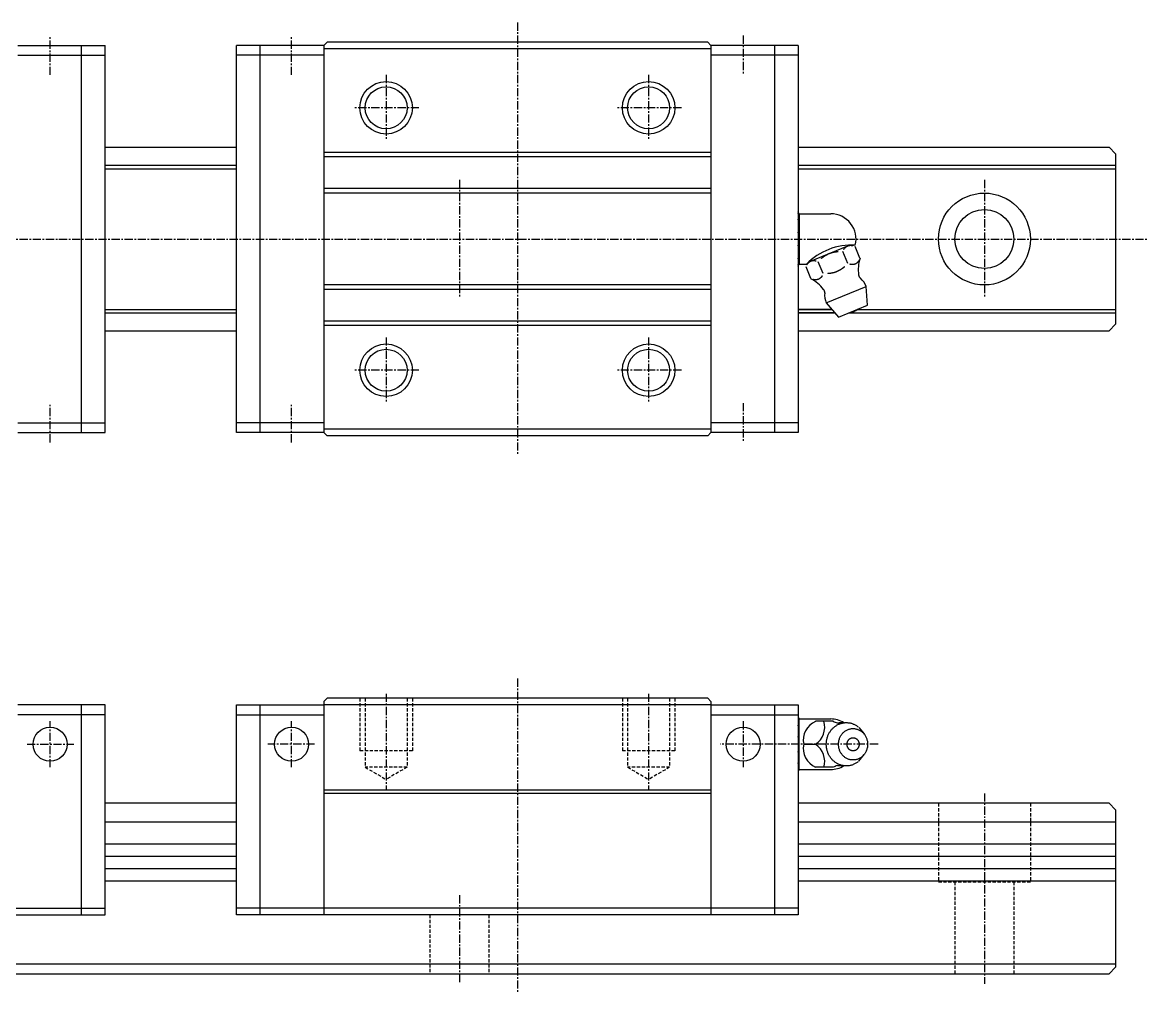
# Model space of a CAD drawing. Extents: x 10 to 396, y 10 to 185.
# Drawn here: x 224.7 to 396.3, y 37.1 to 185.1 of the extents above; entities that cross this region are included whole.
import ezdxf

# ---------------------------------------------------------------- set-up
doc = ezdxf.new("R2010")
doc.units = 0
doc.linetypes.add('CENTER', pattern=[2, 1.25, -0.25, 0.25, -0.25])
doc.linetypes.add('DASHED', pattern=[0.75, 0.5, -0.25])
doc.layers.get('0').update_dxf_attribs({"linetype": 'CONTINUOUS'})
doc.layers.add('CENTER', color=1, linetype='CENTER')

msp = doc.modelspace()

# ---------------------------------------------------------------- linework, layer by layer
at = {"color": 7, "linetype": 'CONTINUOUS'}
for p, q in [((271.09, 182.09), (270.59, 181.59)), ((329.09, 182.09), (271.09, 182.09)), ((329.09, 182.09), (329.59, 181.59)), ((223.99, 181.59), (237.29, 181.59)), ((233.69, 122.59), (233.69, 181.59)), ((237.29, 122.59), (237.29, 181.59)), ((257.29, 122.59), (257.29, 181.59)), ((270.59, 181.59), (257.29, 181.59)), ((260.89, 122.59), (260.89, 181.59)), ((270.59, 181.59), (270.59, 122.59)), ((329.59, 181.09), (270.59, 181.09)), ((329.59, 181.59), (329.59, 122.59)), ((342.89, 181.59), (329.59, 181.59)), ((339.29, 181.59), (339.29, 122.59)), ((342.89, 181.59), (342.89, 122.59)), ((223.99, 180.09), (237.29, 180.09)), ((270.59, 180.09), (257.29, 180.09)), ((342.89, 180.09), (329.59, 180.09)), ((237.29, 166.09), (257.29, 166.09)), ((329.59, 165.29), (270.59, 165.29)), ((342.89, 166.09), (390.25, 166.09)), ((391.25, 165.09), (390.25, 166.09)), ((391.25, 165.09), (391.25, 139.09)), ((237.29, 163.35), (257.29, 163.35)), ((329.59, 164.59), (270.59, 164.59)), ((342.89, 163.35), (391.25, 163.35)), ((237.29, 162.8), (257.29, 162.8)), ((342.89, 162.8), (391.25, 162.8)), ((329.59, 159.79), (270.59, 159.79)), ((329.59, 159.09), (270.59, 159.09)), ((343.05, 155.94), (342.89, 156.21)), ((343.05, 155.94), (343.05, 148.24)), ((343.05, 155.94), (347.84, 155.94)), ((344.52, 148.6), (350.69, 151.16)), ((350.42, 148.37), (349.68, 150.17)), ((352.29, 149.15), (351.55, 150.94)), ((342.89, 147.96), (343.05, 148.24)), ((343.05, 148.24), (344.15, 148.24)), ((344.81, 146.05), (344.07, 147.84)), ((346.68, 146.82), (345.94, 148.62)), ((329.59, 145.09), (270.59, 145.09)), ((329.59, 144.39), (270.59, 144.39)), ((347.16, 142.34), (353.26, 144.86)), ((353.46, 142.02), (353.26, 144.86)), ((237.29, 141.37), (257.29, 141.37)), ((237.29, 140.82), (257.29, 140.82)), ((347.99, 141.37), (342.89, 141.37)), ((342.89, 141.37), (347.99, 141.37)), ((348.47, 140.82), (342.89, 140.82)), ((342.89, 140.82), (348.47, 140.82)), ((347.16, 142.34), (349.02, 140.19)), ((349.02, 140.19), (353.46, 142.02)), ((350.56, 140.82), (391.25, 140.82)), ((351.89, 141.37), (391.25, 141.37)), ((329.59, 139.59), (270.59, 139.59)), ((391.25, 139.09), (390.25, 138.09)), ((237.29, 138.09), (257.29, 138.09)), ((329.59, 138.89), (270.59, 138.89)), ((342.89, 138.09), (390.25, 138.09)), ((223.99, 124.09), (237.29, 124.09)), ((270.59, 124.09), (257.29, 124.09)), ((342.89, 124.09), (329.59, 124.09)), ((223.99, 122.59), (237.29, 122.59)), ((270.59, 122.59), (257.29, 122.59)), ((329.59, 123.09), (270.59, 123.09)), ((270.59, 122.59), (271.09, 122.09)), ((329.09, 122.09), (271.09, 122.09)), ((329.59, 122.59), (329.09, 122.09)), ((342.89, 122.59), (329.59, 122.59)), ((237.29, 81.09), (223.99, 81.09)), ((233.69, 49.09), (233.69, 81.09)), ((237.29, 49.09), (237.29, 81.09)), ((257.29, 49.09), (257.29, 81.09)), ((257.29, 81.09), (270.59, 81.09)), ((260.89, 49.09), (260.89, 81.09)), ((271.09, 82.09), (270.59, 81.59)), ((270.59, 81.59), (270.59, 49.09)), ((329.59, 81.09), (270.59, 81.09)), ((329.09, 82.09), (271.09, 82.09)), ((329.09, 82.09), (329.59, 81.59)), ((329.59, 81.59), (329.59, 49.09)), ((329.59, 81.09), (342.89, 81.09)), ((339.29, 81.09), (339.29, 49.09)), ((342.89, 81.09), (342.89, 49.09)), ((237.29, 79.59), (223.99, 79.59)), ((257.29, 79.59), (270.59, 79.59)), ((329.59, 79.59), (342.89, 79.59)), ((342.89, 79.09), (342.96, 79.09)), ((343.05, 78.94), (342.96, 79.09)), ((343.05, 71.24), (343.05, 78.94)), ((343.05, 78.94), (347.84, 78.94)), ((348.19, 78.59), (345.51, 78.59)), ((352.11, 77.66), (352.92, 76.66)), ((343.72, 75.09), (345.52, 75.09)), ((352.11, 72.51), (352.92, 73.51)), ((342.89, 71.09), (342.96, 71.09)), ((342.96, 71.09), (343.05, 71.24)), ((343.05, 71.24), (347.84, 71.24)), ((348.19, 71.58), (345.51, 71.58)), ((329.59, 68.09), (270.59, 68.09)), ((329.59, 67.59), (270.59, 67.59)), ((257.29, 66.1), (237.29, 66.1)), ((390.25, 66.1), (342.89, 66.1)), ((390.25, 66.1), (391.25, 65.1)), ((391.25, 65.1), (391.25, 41.1)), ((237.29, 63.29), (257.29, 63.29)), ((342.89, 63.29), (391.25, 63.29)), ((237.29, 59.92), (257.29, 59.92)), ((342.89, 59.92), (391.25, 59.92)), ((237.29, 58.05), (257.29, 58.05)), ((342.89, 58.05), (391.25, 58.05)), ((237.29, 56.15), (257.29, 56.15)), ((342.89, 56.15), (391.25, 56.15)), ((237.29, 54.29), (257.29, 54.29)), ((342.89, 54.29), (391.25, 54.29)), ((151.69, 50.09), (237.29, 50.09)), ((342.89, 50.09), (257.29, 50.09)), ((151.69, 49.09), (237.29, 49.09)), ((342.89, 49.09), (257.29, 49.09)), ((111.25, 41.6), (391.25, 41.6)), ((112.25, 40.1), (390.25, 40.1)), ((390.25, 40.1), (391.25, 41.1))]:
    msp.add_line(p, q, dxfattribs=at)
at = {"color": 3, "linetype": 'DASHED'}
for p, q in [((276.09, 82.09), (276.09, 74.09)), ((276.89, 82.09), (276.89, 71.59)), ((283.29, 82.09), (283.29, 71.59)), ((284.09, 82.09), (284.09, 74.09)), ((316.09, 82.09), (316.09, 74.09)), ((316.89, 82.09), (316.89, 71.59)), ((323.29, 82.09), (323.29, 71.59)), ((324.09, 82.09), (324.09, 74.09)), ((284.09, 74.09), (276.09, 74.09)), ((324.09, 74.09), (316.09, 74.09)), ((283.29, 71.59), (276.89, 71.59)), ((276.89, 71.59), (280.09, 69.74)), ((283.29, 71.59), (280.09, 69.74)), ((323.29, 71.59), (316.89, 71.59)), ((316.89, 71.59), (320.09, 69.74)), ((323.29, 71.59), (320.09, 69.74)), ((364.25, 66.1), (364.25, 54.1)), ((378.25, 66.1), (378.25, 54.1)), ((364.25, 54.1), (378.25, 54.1)), ((366.75, 54.1), (366.75, 40.1)), ((375.75, 54.1), (375.75, 40.1)), ((286.75, 49.09), (286.75, 40.1)), ((295.75, 49.09), (295.75, 40.1))]:
    msp.add_line(p, q, dxfattribs=at)
at = {"color": 7, "linetype": 'CONTINUOUS'}
for points in [[(349.82, 150.49, 0), (349.82, 150.5, 0), (349.83, 150.51, 0), (349.84, 150.53, 0), (349.84, 150.54, 0), (349.85, 150.55, 0), (349.86, 150.56, 0), (349.87, 150.57, 0), (349.87, 150.59, 0), (349.88, 150.6, 0), (349.89, 150.61, 0), (349.9, 150.62, 0), (349.9, 150.63, 0), (349.91, 150.64, 0), (349.92, 150.65, 0), (349.93, 150.66, 0), (349.94, 150.67, 0), (349.94, 150.68, 0), (349.95, 150.69, 0), (349.96, 150.7, 0), (349.97, 150.72, 0), (349.98, 150.72, 0), (349.99, 150.73, 0), (350, 150.74, 0), (350, 150.75, 0), (350.01, 150.76, 0), (350.02, 150.77, 0), (350.03, 150.78, 0), (350.04, 150.79, 0), (350.05, 150.8, 0), (350.06, 150.81, 0), (350.07, 150.82, 0), (350.08, 150.83, 0), (350.09, 150.84, 0), (350.1, 150.84, 0), (350.11, 150.85, 0), (350.12, 150.86, 0), (350.13, 150.87, 0), (350.13, 150.88, 0), (350.14, 150.89, 0), (350.15, 150.89, 0), (350.16, 150.9, 0), (350.17, 150.91, 0), (350.18, 150.92, 0), (350.2, 150.92, 0), (350.21, 150.93, 0), (350.22, 150.94, 0), (350.23, 150.94, 0), (350.24, 150.95, 0), (350.25, 150.96, 0), (350.26, 150.97, 0), (350.27, 150.97, 0), (350.28, 150.98, 0), (350.29, 150.98, 0), (350.3, 150.99, 0), (350.31, 151, 0), (350.32, 151, 0), (350.33, 151.01, 0), (350.34, 151.01, 0), (350.36, 151.02, 0), (350.37, 151.02, 0), (350.38, 151.03, 0), (350.39, 151.03, 0), (350.4, 151.04, 0), (350.41, 151.04, 0), (350.42, 151.05, 0), (350.44, 151.05, 0), (350.45, 151.06, 0), (350.46, 151.06, 0), (350.47, 151.07, 0), (350.48, 151.07, 0), (350.49, 151.07, 0), (350.51, 151.08, 0), (350.52, 151.08, 0), (350.53, 151.09, 0), (350.54, 151.09, 0), (350.55, 151.09, 0), (350.57, 151.09, 0), (350.58, 151.1, 0), (350.59, 151.1, 0), (350.6, 151.1, 0), (350.61, 151.1, 0), (350.63, 151.11, 0), (350.64, 151.11, 0), (350.65, 151.11, 0), (350.66, 151.11, 0), (350.68, 151.12, 0), (350.69, 151.12, 0), (350.7, 151.12, 0), (350.71, 151.12, 0), (350.73, 151.12, 0), (350.74, 151.12, 0), (350.75, 151.12, 0), (350.76, 151.13, 0), (350.78, 151.13, 0), (350.79, 151.13, 0), (350.8, 151.13, 0), (350.81, 151.13, 0), (350.83, 151.13, 0), (350.84, 151.13, 0), (350.85, 151.13, 0), (350.87, 151.13, 0), (350.88, 151.13, 0), (350.89, 151.13, 0), (350.91, 151.13, 0), (350.92, 151.13, 0), (350.93, 151.13, 0), (350.94, 151.12, 0), (350.96, 151.12, 0), (350.97, 151.12, 0), (350.98, 151.12, 0), (351, 151.12, 0), (351.01, 151.12, 0), (351.02, 151.12, 0), (351.04, 151.11, 0), (351.05, 151.11, 0), (351.06, 151.11, 0), (351.08, 151.11, 0), (351.09, 151.1, 0), (351.1, 151.1, 0), (351.12, 151.1, 0), (351.13, 151.1, 0), (351.14, 151.09, 0), (351.16, 151.09, 0), (351.17, 151.09, 0), (351.18, 151.09, 0), (351.2, 151.08, 0), (351.21, 151.08, 0), (351.22, 151.07, 0)], [(346.41, 149.12, 0), (346.43, 149.13, 0), (346.45, 149.15, 0), (346.46, 149.16, 0), (346.48, 149.18, 0), (346.5, 149.19, 0), (346.51, 149.21, 0), (346.53, 149.22, 0), (346.55, 149.24, 0), (346.57, 149.25, 0), (346.58, 149.27, 0), (346.6, 149.28, 0), (346.62, 149.3, 0), (346.64, 149.31, 0), (346.65, 149.32, 0), (346.67, 149.34, 0), (346.69, 149.35, 0), (346.71, 149.37, 0), (346.72, 149.38, 0), (346.74, 149.39, 0), (346.76, 149.41, 0), (346.78, 149.42, 0), (346.8, 149.43, 0), (346.81, 149.44, 0), (346.83, 149.46, 0), (346.85, 149.47, 0), (346.87, 149.48, 0), (346.89, 149.49, 0), (346.91, 149.51, 0), (346.92, 149.52, 0), (346.94, 149.53, 0), (346.96, 149.54, 0), (346.98, 149.56, 0), (347, 149.57, 0), (347.02, 149.58, 0), (347.04, 149.59, 0), (347.06, 149.6, 0), (347.07, 149.61, 0), (347.09, 149.62, 0), (347.11, 149.64, 0), (347.13, 149.65, 0), (347.15, 149.66, 0), (347.17, 149.67, 0), (347.19, 149.68, 0), (347.21, 149.69, 0), (347.23, 149.7, 0), (347.25, 149.71, 0), (347.27, 149.72, 0), (347.29, 149.73, 0), (347.31, 149.74, 0), (347.33, 149.75, 0), (347.35, 149.76, 0), (347.37, 149.77, 0), (347.39, 149.78, 0), (347.4, 149.79, 0), (347.42, 149.8, 0), (347.44, 149.81, 0), (347.46, 149.82, 0), (347.48, 149.83, 0), (347.5, 149.84, 0), (347.52, 149.85, 0), (347.55, 149.86, 0), (347.57, 149.86, 0), (347.59, 149.87, 0), (347.61, 149.88, 0), (347.63, 149.89, 0), (347.65, 149.9, 0), (347.67, 149.91, 0), (347.69, 149.91, 0), (347.71, 149.92, 0), (347.73, 149.93, 0), (347.75, 149.94, 0), (347.77, 149.94, 0), (347.79, 149.95, 0), (347.81, 149.96, 0), (347.83, 149.97, 0), (347.85, 149.97, 0), (347.87, 149.98, 0), (347.89, 149.99, 0), (347.92, 150, 0), (347.94, 150, 0), (347.96, 150.01, 0), (347.98, 150.01, 0), (348, 150.02, 0), (348.02, 150.03, 0), (348.04, 150.03, 0), (348.06, 150.04, 0), (348.08, 150.04, 0), (348.11, 150.05, 0), (348.13, 150.06, 0), (348.15, 150.06, 0), (348.17, 150.07, 0), (348.19, 150.07, 0), (348.21, 150.08, 0), (348.24, 150.08, 0), (348.26, 150.09, 0), (348.28, 150.09, 0), (348.3, 150.1, 0), (348.32, 150.1, 0), (348.34, 150.11, 0), (348.37, 150.11, 0), (348.39, 150.12, 0), (348.41, 150.12, 0), (348.43, 150.12, 0), (348.45, 150.13, 0), (348.47, 150.13, 0), (348.5, 150.13, 0), (348.52, 150.14, 0), (348.54, 150.14, 0), (348.56, 150.15, 0), (348.59, 150.15, 0), (348.61, 150.15, 0), (348.63, 150.15, 0), (348.65, 150.16, 0), (348.67, 150.16, 0), (348.7, 150.16, 0), (348.72, 150.17, 0), (348.74, 150.17, 0), (348.76, 150.17, 0), (348.79, 150.17, 0), (348.81, 150.18, 0), (348.83, 150.18, 0), (348.85, 150.18, 0), (348.88, 150.18, 0), (348.9, 150.18, 0), (348.92, 150.18, 0), (348.94, 150.19, 0), (348.97, 150.19, 0), (348.99, 150.19, 0)], [(344.2, 148.17, 0), (344.21, 148.18, 0), (344.22, 148.19, 0), (344.23, 148.2, 0), (344.23, 148.21, 0), (344.24, 148.23, 0), (344.25, 148.24, 0), (344.25, 148.25, 0), (344.26, 148.26, 0), (344.27, 148.27, 0), (344.28, 148.28, 0), (344.28, 148.29, 0), (344.29, 148.31, 0), (344.3, 148.32, 0), (344.31, 148.33, 0), (344.32, 148.34, 0), (344.32, 148.35, 0), (344.33, 148.36, 0), (344.34, 148.37, 0), (344.35, 148.38, 0), (344.36, 148.39, 0), (344.37, 148.4, 0), (344.37, 148.41, 0), (344.38, 148.42, 0), (344.39, 148.43, 0), (344.4, 148.44, 0), (344.41, 148.45, 0), (344.42, 148.46, 0), (344.43, 148.47, 0), (344.44, 148.48, 0), (344.45, 148.49, 0), (344.46, 148.49, 0), (344.46, 148.5, 0), (344.47, 148.51, 0), (344.48, 148.52, 0), (344.49, 148.53, 0), (344.5, 148.54, 0), (344.51, 148.54, 0), (344.52, 148.55, 0), (344.53, 148.56, 0), (344.54, 148.57, 0), (344.55, 148.58, 0), (344.56, 148.58, 0), (344.57, 148.59, 0), (344.58, 148.6, 0), (344.59, 148.61, 0), (344.6, 148.61, 0), (344.61, 148.62, 0), (344.62, 148.63, 0), (344.63, 148.63, 0), (344.65, 148.64, 0), (344.66, 148.65, 0), (344.67, 148.65, 0), (344.68, 148.66, 0), (344.69, 148.66, 0), (344.7, 148.67, 0), (344.71, 148.68, 0), (344.72, 148.68, 0), (344.73, 148.69, 0), (344.74, 148.69, 0), (344.75, 148.7, 0), (344.77, 148.7, 0), (344.78, 148.71, 0), (344.79, 148.71, 0), (344.8, 148.72, 0), (344.81, 148.72, 0), (344.82, 148.73, 0), (344.83, 148.73, 0), (344.85, 148.74, 0), (344.86, 148.74, 0), (344.87, 148.75, 0), (344.88, 148.75, 0), (344.89, 148.75, 0), (344.9, 148.76, 0), (344.92, 148.76, 0), (344.93, 148.76, 0), (344.94, 148.77, 0), (344.95, 148.77, 0), (344.96, 148.77, 0), (344.98, 148.78, 0), (344.99, 148.78, 0), (345, 148.78, 0), (345.01, 148.78, 0), (345.03, 148.78, 0), (345.04, 148.79, 0), (345.05, 148.79, 0), (345.06, 148.79, 0), (345.08, 148.79, 0), (345.09, 148.79, 0), (345.1, 148.8, 0), (345.11, 148.8, 0), (345.13, 148.8, 0), (345.14, 148.8, 0), (345.15, 148.8, 0), (345.16, 148.8, 0), (345.18, 148.8, 0), (345.19, 148.8, 0), (345.2, 148.8, 0), (345.21, 148.8, 0), (345.23, 148.8, 0), (345.24, 148.8, 0), (345.25, 148.8, 0), (345.27, 148.8, 0), (345.28, 148.8, 0), (345.29, 148.8, 0), (345.31, 148.8, 0), (345.32, 148.8, 0), (345.33, 148.8, 0), (345.34, 148.8, 0), (345.36, 148.8, 0), (345.37, 148.8, 0), (345.38, 148.79, 0), (345.4, 148.79, 0), (345.41, 148.79, 0), (345.42, 148.79, 0), (345.44, 148.79, 0), (345.45, 148.78, 0), (345.46, 148.78, 0), (345.48, 148.78, 0), (345.49, 148.78, 0), (345.5, 148.78, 0), (345.52, 148.77, 0), (345.53, 148.77, 0), (345.54, 148.77, 0), (345.56, 148.76, 0), (345.57, 148.76, 0), (345.58, 148.76, 0), (345.6, 148.75, 0), (345.61, 148.75, 0)], [(349.95, 147.87, 0), (349.93, 147.86, 0), (349.91, 147.84, 0), (349.9, 147.83, 0), (349.88, 147.81, 0), (349.86, 147.8, 0), (349.85, 147.78, 0), (349.83, 147.77, 0), (349.81, 147.75, 0), (349.79, 147.74, 0), (349.78, 147.72, 0), (349.76, 147.71, 0), (349.74, 147.69, 0), (349.72, 147.68, 0), (349.71, 147.67, 0), (349.69, 147.65, 0), (349.67, 147.64, 0), (349.65, 147.63, 0), (349.64, 147.61, 0), (349.62, 147.6, 0), (349.6, 147.59, 0), (349.58, 147.57, 0), (349.56, 147.56, 0), (349.55, 147.55, 0), (349.53, 147.53, 0), (349.51, 147.52, 0), (349.49, 147.51, 0), (349.47, 147.5, 0), (349.45, 147.48, 0), (349.43, 147.47, 0), (349.42, 147.46, 0), (349.4, 147.45, 0), (349.38, 147.44, 0), (349.36, 147.42, 0), (349.34, 147.41, 0), (349.32, 147.4, 0), (349.3, 147.39, 0), (349.28, 147.38, 0), (349.27, 147.37, 0), (349.25, 147.35, 0), (349.23, 147.34, 0), (349.21, 147.33, 0), (349.19, 147.32, 0), (349.17, 147.31, 0), (349.15, 147.3, 0), (349.13, 147.29, 0), (349.11, 147.28, 0), (349.09, 147.27, 0), (349.07, 147.26, 0), (349.05, 147.25, 0), (349.03, 147.24, 0), (349.01, 147.23, 0), (348.99, 147.22, 0), (348.97, 147.21, 0), (348.95, 147.2, 0), (348.93, 147.19, 0), (348.91, 147.18, 0), (348.89, 147.17, 0), (348.87, 147.16, 0), (348.85, 147.15, 0), (348.83, 147.14, 0), (348.81, 147.13, 0), (348.79, 147.13, 0), (348.77, 147.12, 0), (348.75, 147.11, 0), (348.73, 147.1, 0), (348.71, 147.09, 0), (348.69, 147.09, 0), (348.67, 147.08, 0), (348.65, 147.07, 0), (348.63, 147.06, 0), (348.61, 147.05, 0), (348.59, 147.05, 0), (348.57, 147.04, 0), (348.55, 147.03, 0), (348.53, 147.02, 0), (348.51, 147.02, 0), (348.49, 147.01, 0), (348.46, 147, 0), (348.44, 147, 0), (348.42, 146.99, 0), (348.4, 146.98, 0), (348.38, 146.98, 0), (348.36, 146.97, 0), (348.34, 146.96, 0), (348.32, 146.96, 0), (348.3, 146.95, 0), (348.27, 146.95, 0), (348.25, 146.94, 0), (348.23, 146.93, 0), (348.21, 146.93, 0), (348.19, 146.92, 0), (348.17, 146.92, 0), (348.15, 146.91, 0), (348.12, 146.91, 0), (348.1, 146.9, 0), (348.08, 146.9, 0), (348.06, 146.89, 0), (348.04, 146.89, 0), (348.02, 146.88, 0), (347.99, 146.88, 0), (347.97, 146.88, 0), (347.95, 146.87, 0), (347.93, 146.87, 0), (347.91, 146.86, 0), (347.88, 146.86, 0), (347.86, 146.86, 0), (347.84, 146.85, 0), (347.82, 146.85, 0), (347.8, 146.85, 0), (347.77, 146.84, 0), (347.75, 146.84, 0), (347.73, 146.84, 0), (347.71, 146.83, 0), (347.69, 146.83, 0), (347.66, 146.83, 0), (347.64, 146.82, 0), (347.62, 146.82, 0), (347.6, 146.82, 0), (347.57, 146.82, 0), (347.55, 146.82, 0), (347.53, 146.81, 0), (347.51, 146.81, 0), (347.48, 146.81, 0), (347.46, 146.81, 0), (347.44, 146.81, 0), (347.42, 146.81, 0), (347.39, 146.81, 0), (347.37, 146.8, 0)], [(352.16, 148.82, 0), (352.15, 148.81, 0), (352.14, 148.8, 0), (352.13, 148.79, 0), (352.13, 148.78, 0), (352.12, 148.76, 0), (352.11, 148.75, 0), (352.11, 148.74, 0), (352.1, 148.73, 0), (352.09, 148.72, 0), (352.08, 148.71, 0), (352.08, 148.7, 0), (352.07, 148.69, 0), (352.06, 148.68, 0), (352.05, 148.66, 0), (352.04, 148.65, 0), (352.04, 148.64, 0), (352.03, 148.63, 0), (352.02, 148.62, 0), (352.01, 148.61, 0), (352, 148.6, 0), (351.99, 148.59, 0), (351.99, 148.58, 0), (351.98, 148.57, 0), (351.97, 148.56, 0), (351.96, 148.55, 0), (351.95, 148.54, 0), (351.94, 148.53, 0), (351.93, 148.52, 0), (351.92, 148.51, 0), (351.91, 148.51, 0), (351.9, 148.5, 0), (351.89, 148.49, 0), (351.89, 148.48, 0), (351.88, 148.47, 0), (351.87, 148.46, 0), (351.86, 148.46, 0), (351.85, 148.45, 0), (351.84, 148.44, 0), (351.83, 148.43, 0), (351.82, 148.42, 0), (351.81, 148.41, 0), (351.8, 148.41, 0), (351.79, 148.4, 0), (351.78, 148.39, 0), (351.77, 148.38, 0), (351.76, 148.38, 0), (351.75, 148.37, 0), (351.74, 148.36, 0), (351.73, 148.36, 0), (351.71, 148.35, 0), (351.7, 148.34, 0), (351.69, 148.34, 0), (351.68, 148.33, 0), (351.67, 148.33, 0), (351.66, 148.32, 0), (351.65, 148.31, 0), (351.64, 148.31, 0), (351.63, 148.3, 0), (351.62, 148.3, 0), (351.61, 148.29, 0), (351.59, 148.29, 0), (351.58, 148.28, 0), (351.57, 148.28, 0), (351.56, 148.27, 0), (351.55, 148.27, 0), (351.54, 148.26, 0), (351.53, 148.26, 0), (351.51, 148.25, 0), (351.5, 148.25, 0), (351.49, 148.25, 0), (351.48, 148.24, 0), (351.47, 148.24, 0), (351.46, 148.24, 0), (351.44, 148.23, 0), (351.43, 148.23, 0), (351.42, 148.22, 0), (351.41, 148.22, 0), (351.4, 148.22, 0), (351.38, 148.22, 0), (351.37, 148.21, 0), (351.36, 148.21, 0), (351.35, 148.21, 0), (351.33, 148.21, 0), (351.32, 148.2, 0), (351.31, 148.2, 0), (351.3, 148.2, 0), (351.28, 148.2, 0), (351.27, 148.2, 0), (351.26, 148.19, 0), (351.25, 148.19, 0), (351.23, 148.19, 0), (351.22, 148.19, 0), (351.21, 148.19, 0), (351.2, 148.19, 0), (351.18, 148.19, 0), (351.17, 148.19, 0), (351.16, 148.19, 0), (351.14, 148.19, 0), (351.13, 148.19, 0), (351.12, 148.19, 0), (351.11, 148.19, 0), (351.09, 148.19, 0), (351.08, 148.19, 0), (351.07, 148.19, 0), (351.05, 148.19, 0), (351.04, 148.19, 0), (351.03, 148.19, 0), (351.01, 148.19, 0), (351, 148.19, 0), (350.99, 148.19, 0), (350.98, 148.2, 0), (350.96, 148.2, 0), (350.95, 148.2, 0), (350.94, 148.2, 0), (350.92, 148.2, 0), (350.91, 148.21, 0), (350.9, 148.21, 0), (350.88, 148.21, 0), (350.87, 148.21, 0), (350.86, 148.22, 0), (350.84, 148.22, 0), (350.83, 148.22, 0), (350.82, 148.22, 0), (350.8, 148.23, 0), (350.79, 148.23, 0), (350.78, 148.24, 0), (350.76, 148.24, 0), (350.75, 148.24, 0)], [(346.54, 146.5, 0), (346.54, 146.49, 0), (346.53, 146.48, 0), (346.52, 146.46, 0), (346.51, 146.45, 0), (346.51, 146.44, 0), (346.5, 146.43, 0), (346.49, 146.42, 0), (346.49, 146.41, 0), (346.48, 146.39, 0), (346.47, 146.38, 0), (346.46, 146.37, 0), (346.45, 146.36, 0), (346.45, 146.35, 0), (346.44, 146.34, 0), (346.43, 146.33, 0), (346.42, 146.32, 0), (346.41, 146.31, 0), (346.41, 146.3, 0), (346.4, 146.29, 0), (346.39, 146.28, 0), (346.38, 146.27, 0), (346.37, 146.26, 0), (346.36, 146.25, 0), (346.36, 146.24, 0), (346.35, 146.23, 0), (346.34, 146.22, 0), (346.33, 146.21, 0), (346.32, 146.2, 0), (346.31, 146.19, 0), (346.3, 146.18, 0), (346.29, 146.17, 0), (346.28, 146.16, 0), (346.27, 146.16, 0), (346.26, 146.15, 0), (346.25, 146.14, 0), (346.24, 146.13, 0), (346.23, 146.12, 0), (346.22, 146.11, 0), (346.21, 146.11, 0), (346.21, 146.1, 0), (346.2, 146.09, 0), (346.18, 146.08, 0), (346.17, 146.07, 0), (346.16, 146.07, 0), (346.15, 146.06, 0), (346.14, 146.05, 0), (346.13, 146.05, 0), (346.12, 146.04, 0), (346.11, 146.03, 0), (346.1, 146.03, 0), (346.09, 146.02, 0), (346.08, 146.01, 0), (346.07, 146.01, 0), (346.06, 146, 0), (346.05, 146, 0), (346.04, 145.99, 0), (346.03, 145.98, 0), (346.02, 145.98, 0), (346, 145.97, 0), (345.99, 145.97, 0), (345.98, 145.96, 0), (345.97, 145.96, 0), (345.96, 145.95, 0), (345.95, 145.95, 0), (345.94, 145.94, 0), (345.92, 145.94, 0), (345.91, 145.93, 0), (345.9, 145.93, 0), (345.89, 145.93, 0), (345.88, 145.92, 0), (345.87, 145.92, 0), (345.85, 145.91, 0), (345.84, 145.91, 0), (345.83, 145.91, 0), (345.82, 145.9, 0), (345.81, 145.9, 0), (345.79, 145.9, 0), (345.78, 145.89, 0), (345.77, 145.89, 0), (345.76, 145.89, 0), (345.75, 145.89, 0), (345.73, 145.88, 0), (345.72, 145.88, 0), (345.71, 145.88, 0), (345.7, 145.88, 0), (345.68, 145.88, 0), (345.67, 145.87, 0), (345.66, 145.87, 0), (345.65, 145.87, 0), (345.63, 145.87, 0), (345.62, 145.87, 0), (345.61, 145.87, 0), (345.6, 145.87, 0), (345.58, 145.87, 0), (345.57, 145.86, 0), (345.56, 145.86, 0), (345.55, 145.86, 0), (345.53, 145.86, 0), (345.52, 145.86, 0), (345.51, 145.86, 0), (345.49, 145.86, 0), (345.48, 145.86, 0), (345.47, 145.86, 0), (345.45, 145.86, 0), (345.44, 145.87, 0), (345.43, 145.87, 0), (345.42, 145.87, 0), (345.4, 145.87, 0), (345.39, 145.87, 0), (345.38, 145.87, 0), (345.36, 145.87, 0), (345.35, 145.87, 0), (345.34, 145.88, 0), (345.32, 145.88, 0), (345.31, 145.88, 0), (345.3, 145.88, 0), (345.28, 145.88, 0), (345.27, 145.89, 0), (345.26, 145.89, 0), (345.24, 145.89, 0), (345.23, 145.89, 0), (345.22, 145.9, 0), (345.2, 145.9, 0), (345.19, 145.9, 0), (345.18, 145.91, 0), (345.16, 145.91, 0), (345.15, 145.91, 0), (345.14, 145.92, 0)], [(352.02, 72.43, 0), (351.93, 72.36, 0), (351.85, 72.3, 0), (351.76, 72.24, 0), (351.66, 72.19, 0), (351.57, 72.13, 0), (351.48, 72.08, 0), (351.38, 72.04, 0), (351.28, 72, 0), (351.18, 71.96, 0), (351.08, 71.92, 0), (350.98, 71.89, 0), (350.88, 71.87, 0), (350.78, 71.84, 0), (350.67, 71.82, 0), (350.57, 71.81, 0), (350.46, 71.8, 0), (350.36, 71.79, 0), (350.25, 71.79, 0), (350.15, 71.79, 0), (350.04, 71.79, 0), (349.94, 71.8, 0), (349.84, 71.81, 0), (349.73, 71.83, 0), (349.63, 71.85, 0), (349.52, 71.87, 0), (349.42, 71.9, 0), (349.32, 71.93, 0), (349.22, 71.96, 0), (349.12, 72, 0), (349.03, 72.04, 0), (348.93, 72.09, 0), (348.83, 72.14, 0), (348.74, 72.19, 0), (348.65, 72.25, 0), (348.56, 72.31, 0), (348.47, 72.37, 0), (348.39, 72.44, 0), (348.3, 72.51, 0), (348.22, 72.58, 0), (348.14, 72.66, 0), (348.07, 72.73, 0), (348, 72.82, 0), (347.92, 72.9, 0), (347.86, 72.99, 0), (347.79, 73.07, 0), (347.73, 73.17, 0), (347.67, 73.26, 0), (347.61, 73.36, 0), (347.56, 73.45, 0), (347.51, 73.55, 0), (347.46, 73.66, 0), (347.42, 73.76, 0), (347.38, 73.86, 0), (347.34, 73.97, 0), (347.3, 74.08, 0), (347.27, 74.19, 0), (347.25, 74.3, 0), (347.22, 74.41, 0), (347.2, 74.52, 0), (347.19, 74.63, 0), (347.18, 74.74, 0), (347.17, 74.86, 0), (347.16, 74.97, 0), (347.16, 75.09, 0), (347.16, 75.2, 0), (347.17, 75.31, 0), (347.18, 75.43, 0), (347.19, 75.54, 0), (347.2, 75.65, 0), (347.22, 75.76, 0), (347.25, 75.87, 0), (347.27, 75.98, 0), (347.3, 76.09, 0), (347.34, 76.2, 0), (347.38, 76.31, 0), (347.42, 76.41, 0), (347.46, 76.52, 0), (347.51, 76.62, 0), (347.56, 76.72, 0), (347.61, 76.81, 0), (347.67, 76.91, 0), (347.73, 77, 0), (347.79, 77.1, 0), (347.86, 77.18, 0), (347.92, 77.27, 0), (348, 77.36, 0), (348.07, 77.44, 0), (348.14, 77.51, 0), (348.22, 77.59, 0), (348.3, 77.66, 0), (348.39, 77.73, 0), (348.47, 77.8, 0), (348.56, 77.86, 0), (348.65, 77.92, 0), (348.74, 77.98, 0), (348.83, 78.03, 0), (348.93, 78.08, 0), (349.03, 78.13, 0), (349.12, 78.17, 0), (349.22, 78.21, 0), (349.32, 78.24, 0), (349.42, 78.27, 0), (349.52, 78.3, 0), (349.63, 78.32, 0), (349.73, 78.34, 0), (349.84, 78.36, 0), (349.94, 78.37, 0), (350.04, 78.38, 0), (350.15, 78.38, 0), (350.25, 78.38, 0), (350.36, 78.38, 0), (350.46, 78.37, 0), (350.57, 78.36, 0), (350.67, 78.35, 0), (350.78, 78.33, 0), (350.88, 78.3, 0), (350.98, 78.28, 0), (351.08, 78.25, 0), (351.18, 78.21, 0), (351.28, 78.17, 0), (351.38, 78.13, 0), (351.48, 78.09, 0), (351.57, 78.04, 0), (351.66, 77.98, 0), (351.76, 77.93, 0), (351.85, 77.87, 0), (351.93, 77.81, 0), (352.02, 77.74, 0)], [(348.83, 78.34, 0), (348.84, 78.34, 0), (348.85, 78.34, 0), (348.86, 78.34, 0), (348.86, 78.34, 0), (348.87, 78.34, 0), (348.88, 78.35, 0), (348.88, 78.35, 0), (348.89, 78.35, 0), (348.9, 78.35, 0), (348.9, 78.35, 0), (348.91, 78.35, 0), (348.92, 78.35, 0), (348.93, 78.35, 0), (348.93, 78.35, 0), (348.94, 78.36, 0), (348.95, 78.36, 0), (348.95, 78.36, 0), (348.96, 78.36, 0), (348.97, 78.36, 0), (348.98, 78.36, 0), (348.98, 78.36, 0), (348.99, 78.36, 0), (349, 78.36, 0), (349, 78.36, 0), (349.01, 78.36, 0), (349.02, 78.37, 0), (349.03, 78.37, 0), (349.03, 78.37, 0), (349.04, 78.37, 0), (349.05, 78.37, 0), (349.05, 78.37, 0), (349.06, 78.37, 0), (349.07, 78.37, 0), (349.08, 78.37, 0), (349.08, 78.37, 0), (349.09, 78.37, 0), (349.1, 78.37, 0), (349.1, 78.37, 0), (349.11, 78.38, 0), (349.12, 78.38, 0), (349.13, 78.38, 0), (349.13, 78.38, 0), (349.14, 78.38, 0), (349.15, 78.38, 0), (349.15, 78.38, 0), (349.16, 78.38, 0), (349.17, 78.38, 0), (349.18, 78.38, 0), (349.18, 78.38, 0), (349.19, 78.38, 0), (349.2, 78.38, 0), (349.2, 78.38, 0), (349.21, 78.38, 0), (349.22, 78.38, 0), (349.23, 78.38, 0), (349.23, 78.38, 0), (349.24, 78.38, 0), (349.25, 78.38, 0), (349.25, 78.38, 0), (349.26, 78.38, 0), (349.27, 78.38, 0), (349.28, 78.38, 0), (349.28, 78.38, 0), (349.29, 78.38, 0), (349.3, 78.38, 0), (349.3, 78.38, 0), (349.31, 78.39, 0), (349.32, 78.39, 0), (349.33, 78.39, 0), (349.33, 78.39, 0), (349.34, 78.39, 0), (349.35, 78.39, 0), (349.35, 78.39, 0), (349.36, 78.39, 0), (349.37, 78.39, 0), (349.38, 78.39, 0), (349.38, 78.39, 0), (349.39, 78.39, 0), (349.4, 78.38, 0), (349.4, 78.38, 0), (349.41, 78.38, 0), (349.42, 78.38, 0), (349.43, 78.38, 0), (349.43, 78.38, 0), (349.44, 78.38, 0), (349.45, 78.38, 0), (349.45, 78.38, 0), (349.46, 78.38, 0), (349.47, 78.38, 0), (349.48, 78.38, 0), (349.48, 78.38, 0), (349.49, 78.38, 0), (349.5, 78.38, 0), (349.5, 78.38, 0), (349.51, 78.38, 0), (349.52, 78.38, 0), (349.53, 78.38, 0), (349.53, 78.38, 0), (349.54, 78.38, 0), (349.55, 78.38, 0), (349.55, 78.38, 0), (349.56, 78.38, 0), (349.57, 78.38, 0), (349.58, 78.38, 0), (349.58, 78.38, 0), (349.59, 78.37, 0), (349.6, 78.37, 0), (349.6, 78.37, 0), (349.61, 78.37, 0), (349.62, 78.37, 0), (349.63, 78.37, 0), (349.63, 78.37, 0), (349.64, 78.37, 0), (349.65, 78.37, 0), (349.65, 78.37, 0), (349.66, 78.37, 0), (349.67, 78.37, 0), (349.68, 78.37, 0), (349.68, 78.37, 0), (349.69, 78.36, 0), (349.7, 78.36, 0), (349.7, 78.36, 0), (349.71, 78.36, 0), (349.72, 78.36, 0), (349.72, 78.36, 0), (349.73, 78.36, 0), (349.74, 78.36, 0), (349.75, 78.36, 0)], [(351.24, 72.69, 0), (351.13, 72.69, 0), (351.02, 72.7, 0), (350.92, 72.71, 0), (350.81, 72.73, 0), (350.7, 72.76, 0), (350.6, 72.79, 0), (350.49, 72.83, 0), (350.39, 72.87, 0), (350.29, 72.92, 0), (350.2, 72.97, 0), (350.1, 73.03, 0), (350.01, 73.09, 0), (349.92, 73.16, 0), (349.83, 73.23, 0), (349.75, 73.31, 0), (349.67, 73.39, 0), (349.6, 73.47, 0), (349.53, 73.56, 0), (349.46, 73.66, 0), (349.4, 73.75, 0), (349.34, 73.85, 0), (349.29, 73.95, 0), (349.24, 74.06, 0), (349.19, 74.17, 0), (349.15, 74.28, 0), (349.12, 74.39, 0), (349.09, 74.5, 0), (349.07, 74.62, 0), (349.05, 74.73, 0), (349.03, 74.85, 0), (349.03, 74.97, 0), (349.02, 75.09, 0), (349.03, 75.2, 0), (349.03, 75.32, 0), (349.05, 75.44, 0), (349.07, 75.55, 0), (349.09, 75.67, 0), (349.12, 75.78, 0), (349.15, 75.89, 0), (349.19, 76, 0), (349.24, 76.11, 0), (349.29, 76.22, 0), (349.34, 76.32, 0), (349.4, 76.42, 0), (349.46, 76.51, 0), (349.53, 76.61, 0), (349.6, 76.7, 0), (349.67, 76.78, 0), (349.75, 76.86, 0), (349.83, 76.94, 0), (349.92, 77.01, 0), (350.01, 77.08, 0), (350.1, 77.14, 0), (350.2, 77.2, 0), (350.29, 77.25, 0), (350.39, 77.3, 0), (350.49, 77.34, 0), (350.6, 77.38, 0), (350.7, 77.41, 0), (350.81, 77.44, 0), (350.92, 77.46, 0), (351.02, 77.47, 0), (351.13, 77.48, 0), (351.24, 77.49, 0), (351.35, 77.48, 0), (351.46, 77.47, 0), (351.57, 77.46, 0), (351.67, 77.44, 0), (351.78, 77.41, 0), (351.88, 77.38, 0), (351.99, 77.34, 0), (352.09, 77.3, 0), (352.19, 77.25, 0), (352.29, 77.2, 0), (352.38, 77.14, 0), (352.47, 77.08, 0), (352.56, 77.01, 0), (352.65, 76.94, 0), (352.73, 76.86, 0), (352.81, 76.78, 0), (352.88, 76.7, 0), (352.96, 76.61, 0), (353.02, 76.51, 0), (353.08, 76.42, 0), (353.14, 76.32, 0), (353.2, 76.22, 0), (353.25, 76.11, 0), (353.29, 76, 0), (353.33, 75.89, 0), (353.36, 75.78, 0), (353.39, 75.67, 0), (353.42, 75.55, 0), (353.43, 75.44, 0), (353.45, 75.32, 0), (353.46, 75.2, 0), (353.46, 75.09, 0), (353.46, 74.97, 0), (353.45, 74.85, 0), (353.43, 74.73, 0), (353.42, 74.62, 0), (353.39, 74.5, 0), (353.36, 74.39, 0), (353.33, 74.28, 0), (353.29, 74.17, 0), (353.25, 74.06, 0), (353.2, 73.95, 0), (353.14, 73.85, 0), (353.08, 73.75, 0), (353.02, 73.66, 0), (352.96, 73.56, 0), (352.88, 73.47, 0), (352.81, 73.39, 0), (352.73, 73.31, 0), (352.65, 73.23, 0), (352.56, 73.16, 0), (352.47, 73.09, 0), (352.38, 73.03, 0), (352.29, 72.97, 0), (352.19, 72.92, 0), (352.09, 72.87, 0), (351.99, 72.83, 0), (351.88, 72.79, 0), (351.78, 72.76, 0), (351.67, 72.73, 0), (351.57, 72.71, 0), (351.46, 72.7, 0), (351.35, 72.69, 0), (351.24, 72.69, 0)], [(351.24, 74.09, 0), (351.2, 74.09, 0), (351.15, 74.09, 0), (351.11, 74.1, 0), (351.06, 74.1, 0), (351.02, 74.12, 0), (350.97, 74.13, 0), (350.93, 74.14, 0), (350.89, 74.16, 0), (350.85, 74.18, 0), (350.81, 74.2, 0), (350.77, 74.23, 0), (350.73, 74.25, 0), (350.69, 74.28, 0), (350.66, 74.31, 0), (350.62, 74.34, 0), (350.59, 74.38, 0), (350.56, 74.41, 0), (350.53, 74.45, 0), (350.5, 74.49, 0), (350.47, 74.53, 0), (350.45, 74.57, 0), (350.43, 74.61, 0), (350.41, 74.66, 0), (350.39, 74.7, 0), (350.37, 74.75, 0), (350.36, 74.8, 0), (350.35, 74.84, 0), (350.34, 74.89, 0), (350.33, 74.94, 0), (350.32, 74.99, 0), (350.32, 75.04, 0), (350.32, 75.09, 0), (350.32, 75.13, 0), (350.32, 75.18, 0), (350.33, 75.23, 0), (350.34, 75.28, 0), (350.35, 75.33, 0), (350.36, 75.38, 0), (350.37, 75.42, 0), (350.39, 75.47, 0), (350.41, 75.51, 0), (350.43, 75.56, 0), (350.45, 75.6, 0), (350.47, 75.64, 0), (350.5, 75.68, 0), (350.53, 75.72, 0), (350.56, 75.76, 0), (350.59, 75.79, 0), (350.62, 75.83, 0), (350.66, 75.86, 0), (350.69, 75.89, 0), (350.73, 75.92, 0), (350.77, 75.94, 0), (350.81, 75.97, 0), (350.85, 75.99, 0), (350.89, 76.01, 0), (350.93, 76.03, 0), (350.97, 76.04, 0), (351.02, 76.06, 0), (351.06, 76.07, 0), (351.11, 76.07, 0), (351.15, 76.08, 0), (351.2, 76.08, 0), (351.24, 76.09, 0), (351.29, 76.08, 0), (351.33, 76.08, 0), (351.38, 76.07, 0), (351.42, 76.07, 0), (351.47, 76.06, 0), (351.51, 76.04, 0), (351.55, 76.03, 0), (351.59, 76.01, 0), (351.64, 75.99, 0), (351.68, 75.97, 0), (351.72, 75.94, 0), (351.75, 75.92, 0), (351.79, 75.89, 0), (351.83, 75.86, 0), (351.86, 75.83, 0), (351.89, 75.79, 0), (351.93, 75.76, 0), (351.96, 75.72, 0), (351.98, 75.68, 0), (352.01, 75.64, 0), (352.03, 75.6, 0), (352.06, 75.56, 0), (352.08, 75.51, 0), (352.09, 75.47, 0), (352.11, 75.42, 0), (352.13, 75.38, 0), (352.14, 75.33, 0), (352.15, 75.28, 0), (352.16, 75.23, 0), (352.16, 75.18, 0), (352.16, 75.13, 0), (352.17, 75.09, 0), (352.16, 75.04, 0), (352.16, 74.99, 0), (352.16, 74.94, 0), (352.15, 74.89, 0), (352.14, 74.84, 0), (352.13, 74.8, 0), (352.11, 74.75, 0), (352.09, 74.7, 0), (352.08, 74.66, 0), (352.06, 74.61, 0), (352.03, 74.57, 0), (352.01, 74.53, 0), (351.98, 74.49, 0), (351.96, 74.45, 0), (351.93, 74.41, 0), (351.89, 74.38, 0), (351.86, 74.34, 0), (351.83, 74.31, 0), (351.79, 74.28, 0), (351.75, 74.25, 0), (351.72, 74.23, 0), (351.68, 74.2, 0), (351.64, 74.18, 0), (351.59, 74.16, 0), (351.55, 74.14, 0), (351.51, 74.13, 0), (351.47, 74.12, 0), (351.42, 74.1, 0), (351.38, 74.1, 0), (351.33, 74.09, 0), (351.29, 74.09, 0), (351.24, 74.09, 0)], [(349.75, 71.81, 0), (349.74, 71.81, 0), (349.73, 71.81, 0), (349.72, 71.81, 0), (349.72, 71.81, 0), (349.71, 71.81, 0), (349.7, 71.81, 0), (349.7, 71.81, 0), (349.69, 71.81, 0), (349.68, 71.81, 0), (349.68, 71.8, 0), (349.67, 71.8, 0), (349.66, 71.8, 0), (349.65, 71.8, 0), (349.65, 71.8, 0), (349.64, 71.8, 0), (349.63, 71.8, 0), (349.63, 71.8, 0), (349.62, 71.8, 0), (349.61, 71.8, 0), (349.6, 71.8, 0), (349.6, 71.8, 0), (349.59, 71.8, 0), (349.58, 71.8, 0), (349.58, 71.79, 0), (349.57, 71.79, 0), (349.56, 71.79, 0), (349.55, 71.79, 0), (349.55, 71.79, 0), (349.54, 71.79, 0), (349.53, 71.79, 0), (349.53, 71.79, 0), (349.52, 71.79, 0), (349.51, 71.79, 0), (349.5, 71.79, 0), (349.5, 71.79, 0), (349.49, 71.79, 0), (349.48, 71.79, 0), (349.48, 71.79, 0), (349.47, 71.79, 0), (349.46, 71.79, 0), (349.45, 71.79, 0), (349.45, 71.79, 0), (349.44, 71.79, 0), (349.43, 71.79, 0), (349.43, 71.79, 0), (349.42, 71.79, 0), (349.41, 71.79, 0), (349.4, 71.79, 0), (349.4, 71.79, 0), (349.39, 71.79, 0), (349.38, 71.79, 0), (349.38, 71.79, 0), (349.37, 71.79, 0), (349.36, 71.79, 0), (349.35, 71.79, 0), (349.35, 71.79, 0), (349.34, 71.79, 0), (349.33, 71.79, 0), (349.33, 71.79, 0), (349.32, 71.79, 0), (349.31, 71.79, 0), (349.3, 71.79, 0), (349.3, 71.79, 0), (349.29, 71.79, 0), (349.28, 71.79, 0), (349.28, 71.79, 0), (349.27, 71.79, 0), (349.26, 71.79, 0), (349.25, 71.79, 0), (349.25, 71.79, 0), (349.24, 71.79, 0), (349.23, 71.79, 0), (349.23, 71.79, 0), (349.22, 71.79, 0), (349.21, 71.79, 0), (349.2, 71.79, 0), (349.2, 71.79, 0), (349.19, 71.79, 0), (349.18, 71.79, 0), (349.18, 71.79, 0), (349.17, 71.79, 0), (349.16, 71.79, 0), (349.15, 71.79, 0), (349.15, 71.79, 0), (349.14, 71.79, 0), (349.13, 71.79, 0), (349.13, 71.79, 0), (349.12, 71.79, 0), (349.11, 71.8, 0), (349.1, 71.8, 0), (349.1, 71.8, 0), (349.09, 71.8, 0), (349.08, 71.8, 0), (349.08, 71.8, 0), (349.07, 71.8, 0), (349.06, 71.8, 0), (349.05, 71.8, 0), (349.05, 71.8, 0), (349.04, 71.8, 0), (349.03, 71.8, 0), (349.03, 71.8, 0), (349.02, 71.8, 0), (349.01, 71.81, 0), (349, 71.81, 0), (349, 71.81, 0), (348.99, 71.81, 0), (348.98, 71.81, 0), (348.98, 71.81, 0), (348.97, 71.81, 0), (348.96, 71.81, 0), (348.95, 71.81, 0), (348.95, 71.81, 0), (348.94, 71.81, 0), (348.93, 71.82, 0), (348.93, 71.82, 0), (348.92, 71.82, 0), (348.91, 71.82, 0), (348.9, 71.82, 0), (348.9, 71.82, 0), (348.89, 71.82, 0), (348.88, 71.82, 0), (348.88, 71.83, 0), (348.87, 71.83, 0), (348.86, 71.83, 0), (348.86, 71.83, 0), (348.85, 71.83, 0), (348.84, 71.83, 0), (348.83, 71.83, 0)]]:
    msp.add_polyline3d(points, dxfattribs=at)
at = {"color": 3, "linetype": 'CONTINUOUS'}
for centre in [(280.09, 172.09), (320.09, 172.09), (280.09, 132.09), (320.09, 132.09)]:
    msp.add_circle(centre, 4, dxfattribs=at)
at = {"color": 7, "linetype": 'CONTINUOUS'}
for centre, radius in [((280.09, 172.09), 3.2), ((320.09, 172.09), 3.2), ((371.25, 152.09), 7), ((371.25, 152.09), 4.5), ((280.09, 132.09), 3.2), ((320.09, 132.09), 3.2), ((228.89, 75.09), 2.6), ((265.69, 75.09), 2.6), ((334.49, 75.09), 2.6)]:
    msp.add_circle(centre, radius, dxfattribs=at)
for centre, radius, start, end in [((340.88, 155.54), 2.08, 345.0828, 14.9172), ((347.84, 152.09), 3.85, 345.9528, 90.0312), ((335.15, 152.09), 7.81, 352.3132, 7.6868), ((351.05, 141.57), 9.6, 86.8475, 135.9927), ((340.88, 148.64), 2.08, 345.0828, 14.9172), ((358.03, 147.38), 6, 162.8352, 187.2665), ((342.01, 140.74), 6, 37.7335, 62.1648), ((352.87, 146.72), 0.8, 187.2666, 229.5513), ((350.21, 143.6), 3.3, 22.5, 49.5513), ((346.12, 143.92), 0.8, 355.4488, 37.7334), ((350.21, 143.6), 3.3, 175.4487, 202.5), ((350.06, 143.96), 3.2, 277.1233, 307.8768), ((347.84, 75.09), 3.85, 58.3842, 90.0312), ((337.02, 77.09), 5.95, 351.189, 8.811), ((346.84, 75.69), 3.18, 114.6245, 191.0165), ((343.74, 77.72), 3.18, 303.9833, 15.9708), ((350.9, 83.95), 6, 243.206, 249.4553), ((337.02, 73.09), 5.95, 351.189, 8.811), ((346.84, 74.48), 3.18, 168.9835, 245.3755), ((343.74, 72.45), 3.18, 344.0292, 56.0167), ((347.84, 75.09), 3.85, 269.9688, 301.6158), ((350.9, 66.22), 6, 110.5447, 116.794)]:
    msp.add_arc(centre, radius, start, end, dxfattribs=at)
at = {"layer": 'CENTER', "color": 1, "linetype": 'CENTER'}
for p, q in [((300.09, 185.09), (300.09, 119.09)), ((228.89, 177.09), (228.89, 183.09)), ((265.69, 177.09), (265.69, 183.09)), ((334.49, 183.09), (334.49, 177.09)), ((280.09, 177.09), (280.09, 167.09)), ((320.09, 177.09), (320.09, 167.09)), ((285.09, 172.09), (275.09, 172.09)), ((325.09, 172.09), (315.09, 172.09)), ((291.25, 161.09), (291.25, 143.09)), ((371.25, 161.09), (371.25, 143.09)), ((108.25, 152.09), (396.25, 152.09)), ((280.09, 137.09), (280.09, 127.09)), ((320.09, 137.09), (320.09, 127.09)), ((285.09, 132.09), (275.09, 132.09)), ((325.09, 132.09), (315.09, 132.09)), ((228.89, 121.09), (228.89, 127.09)), ((265.69, 121.09), (265.69, 127.09)), ((334.49, 127.09), (334.49, 121.09)), ((300.09, 85.09), (300.09, 37.1)), ((280.09, 82.79), (280.09, 68.04)), ((320.09, 82.79), (320.09, 68.04)), ((228.89, 71.59), (228.89, 78.59)), ((265.69, 71.59), (265.69, 78.59)), ((334.49, 78.59), (334.49, 71.59)), ((225.39, 75.09), (232.49, 75.09)), ((269.19, 75.09), (262.09, 75.09)), ((355.05, 75.09), (330.99, 75.09)), ((371.25, 67.6), (371.25, 38.6)), ((291.25, 52.09), (291.25, 38.6))]:
    msp.add_line(p, q, dxfattribs=at)

doc.saveas('drawing.dxf')
